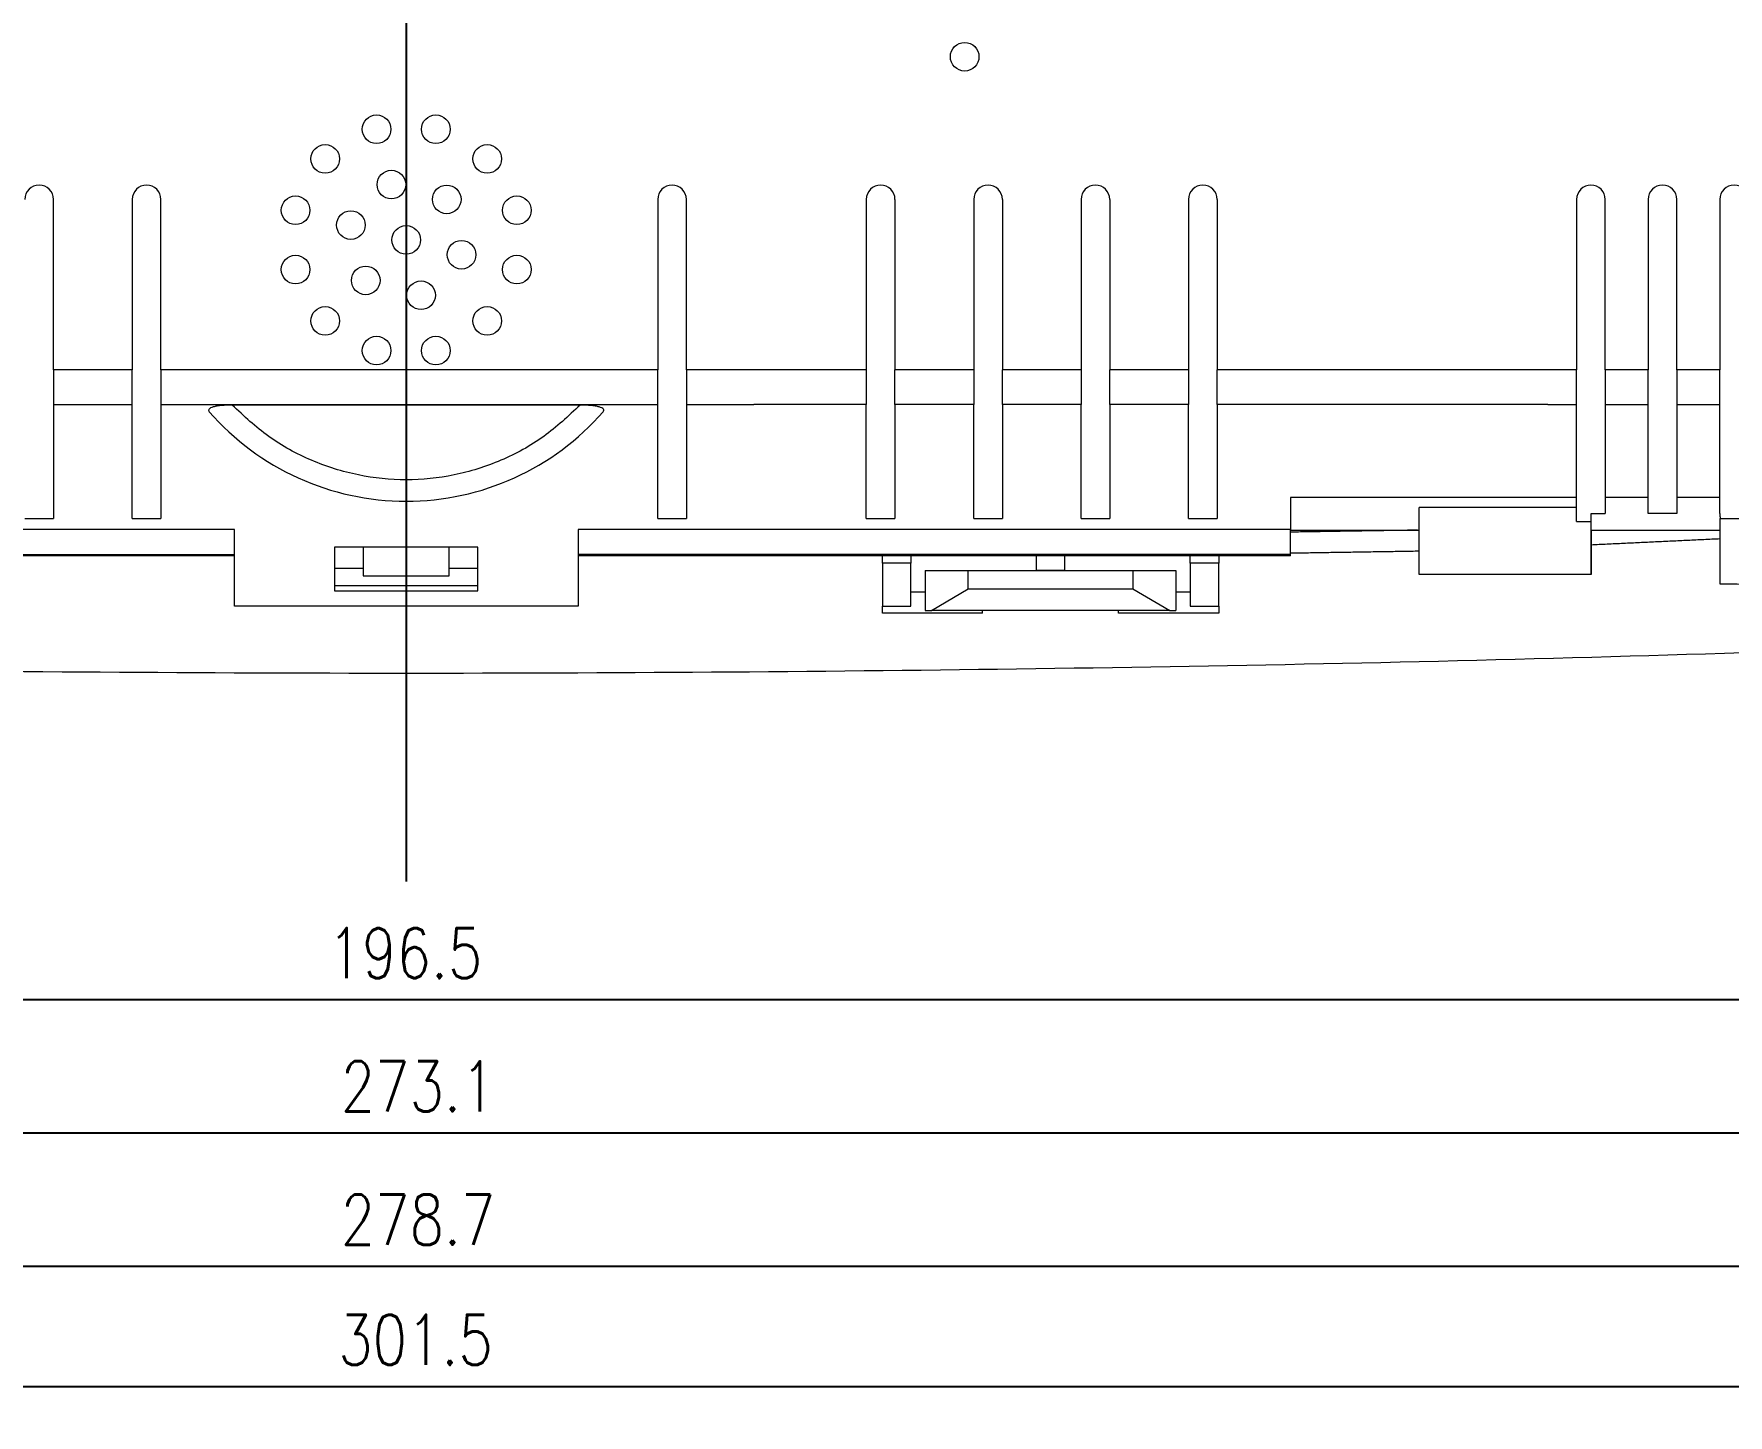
# Model space of a CAD drawing. Header units: millimetres. Extents: x 0 to 1188, y 0 to 840.
# Drawn here: x 273.4 to 391.8, y 349 to 445.5 of the extents above; entities that cross this region are included whole.
import ezdxf

# ---------------------------------------------------------------- set-up
doc = ezdxf.new("R2010")
doc.units = ezdxf.units.MM
doc.layers.add('7', color=7, linetype='Continuous')
doc.styles.add('PC_TEXTSTYLE', font='txt.shx', dxfattribs={"width": 0.8, "bigfont": 'hzfs.shx'})
doc.dimstyles.new('副本 (2) (2)TH_GBDIM', dxfattribs={"dimtxt": 3.5, "dimasz": 2.5, "dimexe": 2, "dimexo": 0, "dimgap": 1.5, "dimtad": 1, "dimtoh": 1, "dimdec": 1, "dimdsep": 46, "dimtxsty": 'PC_TEXTSTYLE', "dimcen": 2.5, "dimazin": 2, "dimtfac": 0.714286, "dimtdec": 1, "dimtmove": 0, "dimatfit": 3, "dimfxl": 1, "dimtolj": 1, "dimtzin": 0, "dimarcsym": 0})

# ---------------------------------------------------------------- blocks, each defined once
blk = doc.blocks.new('*D31')
at = {"layer": '7', "color": 0, "lineweight": -2, "ltscale": 5, "transparency": 16777216}
for p, q in [((201.19, 408.73), (201.19, 376.04)), ((397.69, 386.84), (397.69, 376.04)), ((395.19, 378.04), (203.69, 378.04))]:
    blk.add_line(p, q, dxfattribs=at)
at = {"layer": '7', "color": 0, "ltscale": 5, "transparency": 16777216}
for points in [[(203.69, 378.46), (203.69, 377.63), (201.19, 378.04)], [(395.19, 378.46), (395.19, 377.63), (397.69, 378.04)]]:
    blk.add_solid(points, dxfattribs=at)
at = {"layer": 'DEFPOINTS', "color": 0, "ltscale": 5, "transparency": 16777216}
for p in [(201.19, 408.73), (397.69, 386.84), (201.19, 378.04)]:
    blk.add_point(p, dxfattribs=at)
at = {"layer": '7', "color": 0, "ltscale": 5, "transparency": 16777216, "insert": (299.36, 381.29), "char_height": 3.5, "attachment_point": 5, "style": 'PC_TEXTSTYLE'}
blk.add_mtext('\\A1;196.5', dxfattribs=at)
blk = doc.blocks.new('*D40')
at = {"layer": '7', "color": 0, "lineweight": -2, "ltscale": 5, "transparency": 16777216}
for p, q in [((160.1, 412.33), (160.1, 357.43)), ((438.78, 412.33), (438.78, 357.43)), ((162.6, 359.43), (436.28, 359.43))]:
    blk.add_line(p, q, dxfattribs=at)
at = {"layer": '7', "color": 0, "ltscale": 5, "transparency": 16777216}
for points in [[(162.6, 359.85), (162.6, 359.01), (160.1, 359.43)], [(436.28, 359.85), (436.28, 359.01), (438.78, 359.43)]]:
    blk.add_solid(points, dxfattribs=at)
at = {"layer": 'DEFPOINTS', "color": 0, "ltscale": 5, "transparency": 16777216}
for p in [(160.1, 412.33), (438.78, 412.33), (438.78, 359.43)]:
    blk.add_point(p, dxfattribs=at)
at = {"layer": '7', "color": 0, "ltscale": 5, "transparency": 16777216, "insert": (300.27, 362.68), "char_height": 3.5, "attachment_point": 5, "style": 'PC_TEXTSTYLE'}
blk.add_mtext('\\A1;278.7', dxfattribs=at)
blk = doc.blocks.new('*D41')
at = {"layer": '7', "color": 0, "lineweight": -2, "ltscale": 5, "transparency": 16777216}
for p, q in [((148.68, 419.36), (148.68, 349.04)), ((450.2, 419.36), (450.2, 349.04)), ((151.18, 351.04), (447.7, 351.04))]:
    blk.add_line(p, q, dxfattribs=at)
at = {"layer": '7', "color": 0, "ltscale": 5, "transparency": 16777216}
for points in [[(151.18, 351.45), (151.18, 350.62), (148.68, 351.04)], [(447.7, 351.45), (447.7, 350.62), (450.2, 351.04)]]:
    blk.add_solid(points, dxfattribs=at)
at = {"layer": 'DEFPOINTS', "color": 0, "ltscale": 5, "transparency": 16777216}
for p in [(148.68, 419.36), (450.2, 419.36), (450.2, 351.04)]:
    blk.add_point(p, dxfattribs=at)
at = {"layer": '7', "color": 0, "ltscale": 5, "transparency": 16777216, "insert": (300.09, 354.29), "char_height": 3.5, "attachment_point": 5, "style": 'PC_TEXTSTYLE'}
blk.add_mtext('\\A1;301.5', dxfattribs=at)
blk = doc.blocks.new('*D42')
at = {"layer": '7', "color": 0, "lineweight": -2, "ltscale": 5, "transparency": 16777216}
for p, q in [((162.88, 412.33), (162.88, 366.74)), ((436, 412.33), (436, 366.74)), ((165.38, 368.74), (433.5, 368.74))]:
    blk.add_line(p, q, dxfattribs=at)
at = {"layer": '7', "color": 0, "ltscale": 5, "transparency": 16777216}
for points in [[(165.38, 369.15), (165.38, 368.32), (162.88, 368.74)], [(433.5, 369.15), (433.5, 368.32), (436, 368.74)]]:
    blk.add_solid(points, dxfattribs=at)
at = {"layer": 'DEFPOINTS', "color": 0, "ltscale": 5, "transparency": 16777216}
for p in [(162.88, 412.33), (436, 412.33), (436, 368.74)]:
    blk.add_point(p, dxfattribs=at)
at = {"layer": '7', "color": 0, "ltscale": 5, "transparency": 16777216, "insert": (300.27, 371.99), "char_height": 3.5, "attachment_point": 5, "style": 'PC_TEXTSTYLE'}
blk.add_mtext('\\A1;273.1', dxfattribs=at)

msp = doc.modelspace()

# ---------------------------------------------------------------- linework, layer by layer
at = {"color": 7, "linetype": 'Continuous', "lineweight": 15}
for p, q in [((274.8062, 422.0219), (274.8062, 433.9285)), ((280.3062, 433.9285), (280.3062, 422.0219)), ((282.3062, 422.0219), (282.3062, 433.9285)), ((317.0062, 433.9285), (317.0062, 422.0219)), ((319.0062, 422.0219), (319.0062, 433.9285)), ((331.5701, 433.9285), (331.5701, 422.0219)), ((333.5701, 433.9285), (333.5701, 422.0219)), ((339.0701, 433.9285), (339.0701, 422.0219)), ((341.0701, 433.9285), (341.0701, 422.0219)), ((346.5701, 433.9285), (346.5701, 422.0219)), ((348.5701, 433.9285), (348.5701, 422.0219)), ((354.0701, 433.9285), (354.0701, 422.0219)), ((356.0701, 433.9285), (356.0701, 422.0219)), ((381.1716, 433.9285), (381.1716, 422.0219)), ((383.1716, 422.0219), (383.1716, 433.9285)), ((386.1716, 433.9285), (386.1716, 422.0219)), ((388.1716, 422.0219), (388.1716, 433.9285)), ((391.1716, 433.9285), (391.1716, 422.0219)), ((280.3062, 422.0219), (274.8062, 422.0219)), ((317.0062, 422.0219), (282.3062, 422.0219)), ((331.5701, 422.0219), (319.0062, 422.0219)), ((331.5701, 422.0219), (331.5701, 419.6132)), ((339.0701, 422.0219), (333.5701, 422.0219)), ((333.5701, 419.6132), (333.5701, 422.0219)), ((339.0701, 422.0219), (339.0701, 419.6132)), ((346.5701, 422.0219), (341.0701, 422.0219)), ((341.0701, 419.6132), (341.0701, 422.0219)), ((346.5701, 422.0219), (346.5701, 419.6132)), ((354.0701, 422.0219), (348.5701, 422.0219)), ((348.5701, 419.6132), (348.5701, 422.0219)), ((354.0701, 422.0219), (354.0701, 419.6132)), ((381.1716, 422.0219), (356.0701, 422.0219)), ((356.0701, 419.6132), (356.0701, 422.0219)), ((383.1382, 422.0785), (383.1716, 422.0785)), ((386.1716, 422.0219), (383.1716, 422.0219)), ((391.1716, 422.0219), (388.1716, 422.0219)), ((274.8062, 419.6132), (280.3062, 419.6132)), ((282.3062, 419.6132), (317.0062, 419.6132)), ((311.5854, 419.5657), (287.2909, 419.5657)), ((331.5701, 419.6132), (323.7096, 419.6132)), ((331.5701, 411.6512), (331.5701, 419.6132)), ((333.5701, 419.6132), (333.5701, 411.6512)), ((339.0701, 419.6132), (333.5701, 419.6132)), ((339.0701, 411.6512), (339.0701, 419.6132)), ((341.0701, 419.6132), (341.0701, 411.6512)), ((346.5701, 419.6132), (341.0701, 419.6132)), ((346.5701, 411.6512), (346.5701, 419.6132)), ((354.0701, 419.6132), (348.5701, 419.6132)), ((348.5701, 419.6132), (348.5701, 411.6512)), ((354.0701, 411.6512), (354.0701, 419.6132)), ((356.0701, 419.6132), (356.0701, 411.6512)), ((379.1667, 419.6132), (356.0701, 419.6132)), ((383.1716, 419.6132), (386.1716, 419.6132)), ((388.1716, 419.6132), (391.1716, 419.6132)), ((381.1716, 413.1042), (361.1882, 413.1042)), ((386.1716, 413.1042), (383.1716, 413.1042)), ((391.1716, 413.1042), (388.1716, 413.1042)), ((381.1716, 412.4041), (370.1881, 412.4041)), ((382.1882, 411.9997), (383.1716, 411.9997)), ((382.1882, 411.4366), (382.1882, 411.9997)), ((388.1716, 411.9997), (386.1716, 411.9997)), ((287.4382, 410.8757), (237.6881, 410.8757)), ((272.8062, 411.6512), (274.8062, 411.6512)), ((280.3062, 411.6512), (282.3062, 411.6512)), ((361.1882, 410.8757), (311.4382, 410.8757)), ((317.0062, 411.6512), (319.0062, 411.6512)), ((331.5701, 411.6512), (333.5701, 411.6512)), ((339.0701, 411.6512), (341.0701, 411.6512)), ((346.5701, 411.6512), (348.5701, 411.6512)), ((354.0701, 411.6512), (356.0701, 411.6512)), ((361.1882, 410.828), (370.1881, 410.828)), ((381.1716, 411.4366), (382.1882, 411.4366)), ((382.1882, 410.828), (391.1881, 410.828)), ((391.1881, 411.6512), (393.1716, 411.6512)), ((304.4382, 409.6385), (294.4382, 409.6385)), ((296.4382, 409.6385), (296.4382, 407.6385)), ((302.4382, 407.6385), (302.4382, 409.6385)), ((237.6881, 409.1211), (287.4382, 409.1211)), ((361.1882, 409.1211), (311.4382, 409.1211)), ((332.6882, 408.528), (332.6882, 405.528)), ((334.6882, 405.528), (334.6882, 408.528)), ((343.4382, 409.028), (343.4382, 408.028)), ((345.4381, 408.028), (345.4381, 409.028)), ((354.1882, 408.528), (354.1882, 405.528)), ((356.1882, 405.528), (356.1882, 408.528)), ((361.1882, 409.028), (361.1882, 409.1211)), ((296.4382, 408.1449), (294.4382, 408.1449)), ((296.4382, 407.6385), (302.4382, 407.6385)), ((304.4382, 408.1449), (302.4382, 408.1449)), ((335.6882, 408.0241), (335.6882, 405.2241)), ((335.6882, 408.0241), (338.6881, 408.0241)), ((338.6881, 406.7241), (338.6881, 408.0241)), ((338.6881, 408.0241), (350.1882, 408.0241)), ((343.4382, 408.028), (345.4381, 408.028)), ((350.1882, 408.0241), (350.1882, 406.7241)), ((350.1882, 408.0241), (353.1882, 408.0241)), ((353.1882, 408.0241), (353.1882, 405.2241)), ((304.4382, 406.9385), (294.4382, 406.9385)), ((294.4382, 406.598), (304.4382, 406.598)), ((334.6882, 406.528), (335.6882, 406.528)), ((336.1167, 405.2241), (338.6881, 406.7241)), ((338.6881, 406.7241), (350.1882, 406.7241)), ((350.1882, 406.7241), (352.7596, 405.2241)), ((353.1882, 406.528), (354.1882, 406.528)), ((311.4382, 405.528), (287.4382, 405.528)), ((332.6882, 405.028), (332.6882, 405.528)), ((332.6882, 405.528), (334.6882, 405.528)), ((339.6882, 405.028), (332.6882, 405.028)), ((335.6882, 405.2241), (336.1167, 405.2241)), ((352.7596, 405.2241), (336.1167, 405.2241)), ((339.6882, 405.028), (339.6882, 405.2241)), ((349.1882, 405.028), (349.1882, 405.2241)), ((356.1882, 405.028), (349.1882, 405.028)), ((352.7596, 405.2241), (353.1882, 405.2241)), ((354.1882, 405.528), (356.1882, 405.528)), ((356.1882, 405.528), (356.1882, 405.028))]:
    msp.add_line(p, q, dxfattribs=at)
for centre in [(338.4382, 443.8885), (297.3676, 438.8259), (301.5087, 438.8259), (293.7813, 436.7554), (305.095, 436.7554), (298.4029, 434.9622), (302.2666, 433.927), (291.7107, 433.1691), (295.5744, 432.1338), (307.1656, 433.1691), (299.4382, 431.0985), (303.3019, 430.0633), (291.7107, 429.028), (307.1656, 429.028), (296.6097, 428.2701), (300.4734, 427.2348), (293.7813, 425.4417), (305.095, 425.4417), (297.3676, 423.3711), (301.5087, 423.3711)]:
    msp.add_circle(centre, 1, dxfattribs=at)
for centre, radius, start, end in [((273.8062, 433.9285), 1, 0, 180), ((281.3062, 433.9285), 1, 0, 180), ((318.0062, 433.9285), 1, 0, 180), ((332.5701, 433.9285), 1, 0, 180), ((340.0701, 433.9285), 1, 0, 180), ((347.5701, 433.9285), 1, 0, 180), ((355.0701, 433.9285), 1, 0, 180), ((382.1716, 433.9285), 1, 0, 180), ((387.1716, 433.9285), 1, 0, 180), ((392.1716, 433.9285), 1, 0, 180), ((299.4382, 431.0985), 18.25, 221.093731, 318.906269)]:
    msp.add_arc(centre, radius, start, end, dxfattribs=at)
for points, knots in [([(274.8062, 422.0219), (274.8062, 421.7509), (274.8062, 421.2088), (274.8062, 420.4854), (274.8062, 419.9047), (274.8062, 419.7103), (274.8062, 419.6132)], [0, 0, 0, 0, 0.250000148, 0.499999923, 0.750000518, 1, 1, 1, 1]), ([(280.3062, 419.6132), (280.3062, 419.7103), (280.3062, 419.9047), (280.3062, 420.4854), (280.3062, 421.2088), (280.3062, 421.7509), (280.3062, 422.0219)], [0, 0, 0, 0, 0.24999948, 0.50000008, 0.74999985, 1, 1, 1, 1]), ([(282.3062, 422.0219), (282.3062, 421.7509), (282.3062, 421.2088), (282.3062, 420.4854), (282.3062, 419.9047), (282.3062, 419.7103), (282.3062, 419.6132)], [0, 0, 0, 0, 0.250000148, 0.499999923, 0.750000518, 1, 1, 1, 1]), ([(317.0062, 419.6132), (317.0062, 419.7103), (317.0062, 419.9047), (317.0062, 420.4854), (317.0062, 421.2088), (317.0062, 421.7509), (317.0062, 422.0219)], [0, 0, 0, 0, 0.24999948, 0.50000008, 0.74999985, 1, 1, 1, 1]), ([(319.0062, 422.0219), (319.0062, 421.7509), (319.0062, 421.2088), (319.0062, 420.4854), (319.0062, 419.9047), (319.0062, 419.7103), (319.0062, 419.6132)], [0, 0, 0, 0, 0.250000148, 0.499999923, 0.750000518, 1, 1, 1, 1]), ([(381.1716, 419.6132), (381.1716, 419.7103), (381.1716, 419.9047), (381.1716, 420.4854), (381.1716, 421.2088), (381.1716, 421.7509), (381.1716, 422.0219)], [0, 0, 0, 0, 0.24999948, 0.50000008, 0.74999985, 1, 1, 1, 1]), ([(383.1716, 422.0219), (383.1716, 421.7509), (383.1716, 421.2088), (383.1716, 420.4854), (383.1716, 419.9047), (383.1716, 419.7103), (383.1716, 419.6132)], [0, 0, 0, 0, 0.250000148, 0.499999923, 0.750000518, 1, 1, 1, 1]), ([(386.1716, 419.6132), (386.1716, 419.7103), (386.1716, 419.9047), (386.1716, 420.4854), (386.1716, 421.2088), (386.1716, 421.7509), (386.1716, 422.0219)], [0, 0, 0, 0, 0.24999948, 0.50000008, 0.74999985, 1, 1, 1, 1]), ([(388.1716, 422.0219), (388.1716, 421.7509), (388.1716, 421.2088), (388.1716, 420.4854), (388.1716, 419.9047), (388.1716, 419.7103), (388.1716, 419.6132)], [0, 0, 0, 0, 0.250000148, 0.499999923, 0.750000518, 1, 1, 1, 1]), ([(391.1716, 419.6132), (391.1716, 419.7103), (391.1716, 419.9047), (391.1716, 420.4854), (391.1716, 421.2088), (391.1716, 421.7509), (391.1716, 422.0219)], [0, 0, 0, 0, 0.24999948, 0.50000008, 0.74999985, 1, 1, 1, 1]), ([(274.8062, 419.6132), (274.8062, 419.2015), (274.8062, 418.3782), (274.8062, 416.5517), (274.8062, 414.3537), (274.8062, 412.5521), (274.8062, 411.6512)], [0, 0, 0, 0, 0.249999953, 0.499999789, 0.749999899, 1, 1, 1, 1]), ([(280.3062, 411.6512), (280.3062, 412.5521), (280.3062, 414.3537), (280.3062, 416.5517), (280.3062, 418.3782), (280.3062, 419.2015), (280.3062, 419.6132)], [0, 0, 0, 0, 0.250000101, 0.500000211, 0.750000047, 1, 1, 1, 1]), ([(282.3062, 419.6132), (282.3062, 419.2015), (282.3062, 418.3782), (282.3062, 416.5517), (282.3062, 414.3537), (282.3062, 412.5521), (282.3062, 411.6512)], [0, 0, 0, 0, 0.249999953, 0.499999789, 0.749999899, 1, 1, 1, 1]), ([(287.2909, 419.5657), (287.0329, 419.5603), (286.6585, 419.5524), (286.22, 419.4957), (285.962, 419.4397), (285.7711, 419.3696), (285.6596, 419.2874), (285.6225, 419.1963), (285.6634, 419.1345), (285.6843, 419.1029)], [0, 0, 0, 0, 0.29198031, 0.4238177, 0.54601762, 0.66070872, 0.77203676, 0.88376579, 1, 1, 1, 1]), ([(311.5854, 419.5657), (310.7664, 418.7978), (309.1114, 417.2461), (306.0887, 415.6056), (302.8252, 414.575), (299.4382, 414.2365), (296.0511, 414.575), (292.7876, 415.6056), (289.7649, 417.2461), (288.1099, 418.7978), (287.2909, 419.5657)], [0, 0, 0, 0, 0.123705437, 0.249999996, 0.376294559, 0.499999967, 0.623705443, 0.750000006, 0.87629455, 1, 1, 1, 1]), ([(313.192, 419.1029), (313.2129, 419.1345), (313.254, 419.1963), (313.2173, 419.2873), (313.1057, 419.3693), (312.9154, 419.4394), (312.6568, 419.4957), (312.2176, 419.5524), (311.8428, 419.5603), (311.5854, 419.5657)], [0, 0, 0, 0, 0.1163967, 0.22801548, 0.3386796, 0.45327226, 0.57591216, 0.70860664, 1, 1, 1, 1]), ([(317.0062, 411.6512), (317.0062, 412.5521), (317.0062, 414.3537), (317.0062, 416.5517), (317.0062, 418.3782), (317.0062, 419.2015), (317.0062, 419.6132)], [0, 0, 0, 0, 0.250000101, 0.500000211, 0.750000047, 1, 1, 1, 1]), ([(319.0062, 419.6132), (319.0062, 419.2015), (319.0062, 418.3782), (319.0062, 416.5517), (319.0062, 414.3537), (319.0062, 412.5521), (319.0062, 411.6512)], [0, 0, 0, 0, 0.249999953, 0.499999789, 0.749999899, 1, 1, 1, 1]), ([(381.1716, 413.1042), (381.1716, 413.829), (381.1716, 415.2788), (381.1716, 417.0608), (381.1716, 418.5599), (381.1716, 419.2621), (381.1716, 419.6132)], [0, 0, 0, 0, 0.2499999, 0.49999988, 0.75, 1, 1, 1, 1]), ([(383.1716, 419.6132), (383.1716, 419.2621), (383.1716, 418.5599), (383.1716, 417.0608), (383.1716, 415.2788), (383.1716, 413.829), (383.1716, 413.1042)], [0, 0, 0, 0, 0.25, 0.50000012, 0.7500001, 1, 1, 1, 1]), ([(386.1716, 413.1042), (386.1716, 413.829), (386.1716, 415.2788), (386.1716, 417.0608), (386.1716, 418.5599), (386.1716, 419.2621), (386.1716, 419.6132)], [0, 0, 0, 0, 0.2499999, 0.49999988, 0.75, 1, 1, 1, 1]), ([(388.1716, 419.6132), (388.1716, 419.2621), (388.1716, 418.5599), (388.1716, 417.0608), (388.1716, 415.2788), (388.1716, 413.829), (388.1716, 413.1042)], [0, 0, 0, 0, 0.25, 0.50000012, 0.7500001, 1, 1, 1, 1]), ([(391.1716, 413.1042), (391.1716, 413.829), (391.1716, 415.2788), (391.1716, 417.0608), (391.1716, 418.5599), (391.1716, 419.2621), (391.1716, 419.6132)], [0, 0, 0, 0, 0.2499999, 0.49999988, 0.75, 1, 1, 1, 1]), ([(370.1881, 407.7308), (370.1881, 407.8111), (370.1881, 407.9719), (370.1881, 408.9644), (370.1881, 410.4169), (370.1881, 411.7417), (370.1881, 412.4041)], [0, 0, 0, 0, 0.250000092, 0.500000288, 0.75000007, 1, 1, 1, 1]), ([(287.4382, 405.528), (287.4382, 406.4746), (287.4382, 408.3678), (287.4382, 410.0397), (287.4382, 410.8757)], [0, 0, 0, 0, 0.500000168, 1, 1, 1, 1]), ([(311.4382, 410.8757), (311.4382, 410.0397), (311.4382, 408.3678), (311.4382, 406.4746), (311.4382, 405.528)], [0, 0, 0, 0, 0.499999832, 1, 1, 1, 1]), ([(361.1882, 409.1211), (361.1882, 409.1544), (361.1882, 409.2211), (361.1882, 409.5872), (361.1882, 410.1219), (361.1882, 410.6245), (361.1882, 410.8757)], [0, 0, 0, 0, 0.25000052, 0.49999972, 0.74999942, 1, 1, 1, 1]), ([(382.1882, 407.7308), (382.1882, 407.7951), (382.1882, 407.9238), (382.1882, 408.701), (382.1882, 409.8427), (382.1882, 410.9053), (382.1882, 411.4366)], [0, 0, 0, 0, 0.24999992, 0.49999978, 0.74999982, 1, 1, 1, 1]), ([(410.1882, 407.5299), (407.0472, 407.3579), (400.7212, 407.0116), (394.3805, 407.0387), (391.1881, 407.0524)], [0, 0, 0, 0, 0.49652849, 1, 1, 1, 1]), ([(427.0355, 403.4855), (412.9932, 402.9565), (384.6795, 401.8899), (342.1409, 401.0353), (299.4076, 400.7269), (256.7799, 401.0352), (214.2413, 401.889), (185.9581, 402.954), (171.8408, 403.4855)], [0, 0, 0, 0, 0.16515447, 0.33300305, 0.50000001, 0.6673556, 0.83396394, 1, 1, 1, 1])]:
    msp.add_open_spline(points, degree=3, knots=knots, dxfattribs=at)
for points in [[(319.0062, 419.6132), (323.7096, 419.6132)], [(379.1667, 419.6132), (381.0062, 419.6132)], [(381.0062, 419.6132), (381.1716, 419.6132)], [(361.1882, 413.1042), (361.1882, 410.8757)], [(381.1716, 412.4041), (381.1716, 413.1042)], [(383.1716, 413.1042), (383.1716, 411.9997)], [(386.1716, 411.9997), (386.1716, 413.1042)], [(388.1716, 413.1042), (388.1716, 411.9997)], [(391.1799, 411.9997), (391.1716, 413.1042)], [(381.1716, 411.4366), (381.1716, 412.4041)], [(391.1799, 411.9997), (391.1881, 411.6512)], [(361.1882, 410.7152), (370.0593, 410.8541)], [(382.1882, 410.828), (382.1882, 407.7308)], [(391.1881, 407.0524), (391.1881, 411.6512)], [(294.4382, 409.6385), (294.4382, 406.598)], [(304.4382, 406.598), (304.4382, 409.6385)], [(391.1881, 410.2193), (382.1882, 409.7934)], [(287.4382, 409.028), (237.6881, 409.028)], [(287.4382, 409.028), (266.1882, 409.028)], [(361.1882, 409.028), (311.4382, 409.028)], [(332.6882, 409.028), (311.4382, 409.028)], [(332.6882, 408.528), (332.6882, 409.028)], [(334.6882, 408.528), (332.6882, 408.528)], [(334.6882, 409.028), (334.6882, 408.528)], [(354.1882, 409.028), (334.6882, 409.028)], [(354.1882, 408.528), (354.1882, 409.028)], [(356.1882, 408.528), (354.1882, 408.528)], [(356.1882, 409.028), (356.1882, 408.528)], [(361.1882, 409.028), (356.1882, 409.028)], [(370.1881, 409.3566), (361.1882, 409.2154)], [(382.1882, 407.7308), (370.1881, 407.7308)], [(382.1882, 407.7308), (370.1881, 407.7308)]]:
    msp.add_open_spline(points, degree=1, dxfattribs=at)
at = {"layer": '7', "color": 1, "ltscale": 5}
msp.add_line((299.4382, 544.9559), (299.4382, 386.2975), dxfattribs=at)

# ---------------------------------------------------------------- dimensions: what is measured, and where the dimension line sits
at = {"layer": '7', "color": 4, "ltscale": 5}
for base, p1, p2, picture, middle in [((450.1981, 351.0362), (148.6782, 419.3585), (450.1981, 419.3585), '*D41', (300.09, 351.0362)), ((438.7782, 359.4303), (160.0982, 412.3285), (438.7782, 412.3285), '*D40', (300.2726, 359.4303)), ((435.9981, 368.7368), (162.8782, 412.3285), (435.9981, 412.3285), '*D42', (300.2726, 368.7368)), ((201.1881, 378.0433), (397.6882, 386.8419), (201.1881, 408.728), '*D31', (299.3595, 378.0433))]:
    dim = msp.add_linear_dim(base=base, p1=p1, p2=p2, dimstyle='副本 (2) (2)TH_GBDIM', dxfattribs=at)
    dim.commit()
    dim.dimension.update_dxf_attribs({"geometry": picture, "text_midpoint": middle, "dimtype": 160})

doc.saveas('drawing.dxf')
